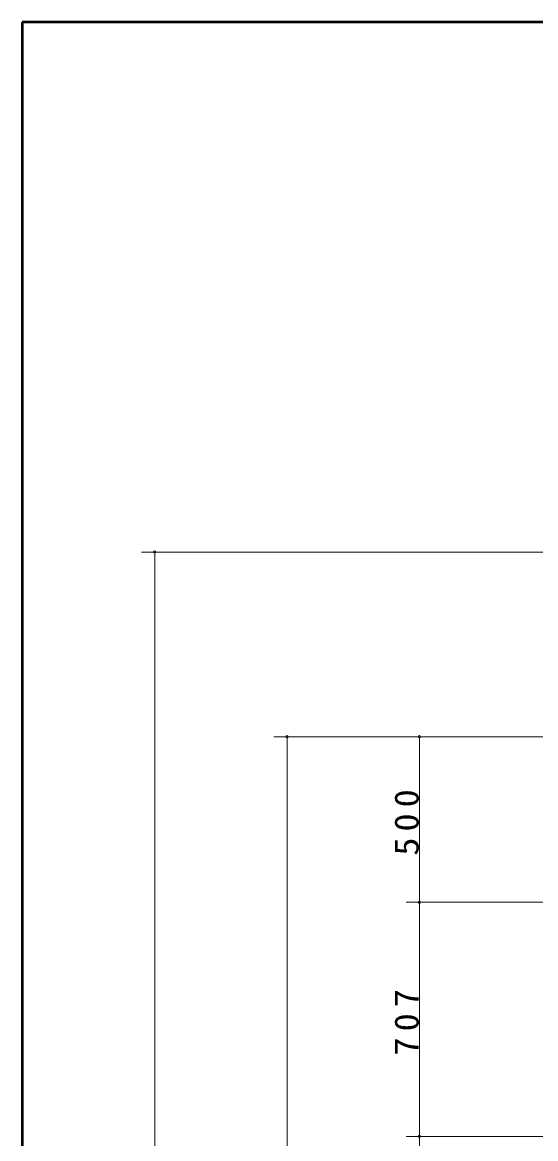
# Model space of a CAD drawing. Units: millimetres at full size. Extents: x -15400 to 0, y 0 to 10680.
# Drawn here: x -15400 to -13849, y 7308 to 10680 of the extents above; entities that cross this region are included whole.
import ezdxf

# ---------------------------------------------------------------- set-up
doc = ezdxf.new("R2010")
doc.units = ezdxf.units.MM
doc.layers.add('A3図枠', color=7, linetype='Continuous', lineweight=25)
doc.layers.add('補助', color=2, linetype='Continuous', lineweight=50)
doc.styles.add('ＭＳ ゴシック', font='')
doc.styles.get('ＭＳ ゴシック').set_extended_font_data('MS Gothic')

# ---------------------------------------------------------------- blocks, each defined once
blk = doc.blocks.new('dimension_origin')
at = {"color": 0, "linetype": 'Continuous', "lineweight": -2}
blk.add_circle((0, 0), 1.25, dxfattribs=at)

msp = doc.modelspace()

# ---------------------------------------------------------------- linework, layer by layer
at = {"layer": 'A3図枠', "lineweight": 50}
for p, q in [((-15400, 10680), (-15400, 0)), ((0, 10680), (-15400, 10680))]:
    msp.add_line(p, q, dxfattribs=at)
at = {"layer": '補助', "lineweight": 13}
for p, q in [((-12822.5, 9080), (-15040, 9080)), ((-15000, 5257.893), (-15000, 9080)), ((-12822.5, 8522.5), (-14640, 8522.5)), ((-14600, 5815.393), (-14600, 8522.5)), ((-12822.5, 8522.5), (-14240, 8522.5)), ((-14200, 8022.5), (-14200, 8522.5)), ((-12822.5, 8022.5), (-14240, 8022.5)), ((-12822.5, 8022.5), (-14240, 8022.5)), ((-14200, 7315.393), (-14200, 8022.5)), ((-13529.607, 7315.393), (-14240, 7315.393)), ((-13529.607, 7315.393), (-14240, 7315.393)), ((-14200, 6315.393), (-14200, 7315.393))]:
    msp.add_line(p, q, dxfattribs=at)

# ---------------------------------------------------------------- block references
at = {"layer": '補助', "lineweight": 13, "xscale": 2.67, "yscale": 2.67}
for p, rotation in [((-15000, 9080), 270), ((-14600, 8522.5), 270), ((-14200, 8522.5), 270), ((-14200, 8022.5), 90), ((-14200, 8022.5), 270), ((-14200, 7315.393), 90), ((-14200, 7315.393), 270)]:
    msp.add_blockref('dimension_origin', p, dxfattribs=dict(at, rotation=rotation))

# ---------------------------------------------------------------- texts
at = {"layer": '補助', "char_height": 73.31, "attachment_point": 8, "rotation": 90, "style": 'ＭＳ ゴシック'}
for s, insert in [('\\T1.33;\\W1.1;500', (-14201, 8272.5)), ('\\T1.33;\\W1.1;707', (-14201, 7668.947))]:
    msp.add_mtext(s, dxfattribs=dict(at, insert=insert))

doc.saveas('drawing.dxf')
